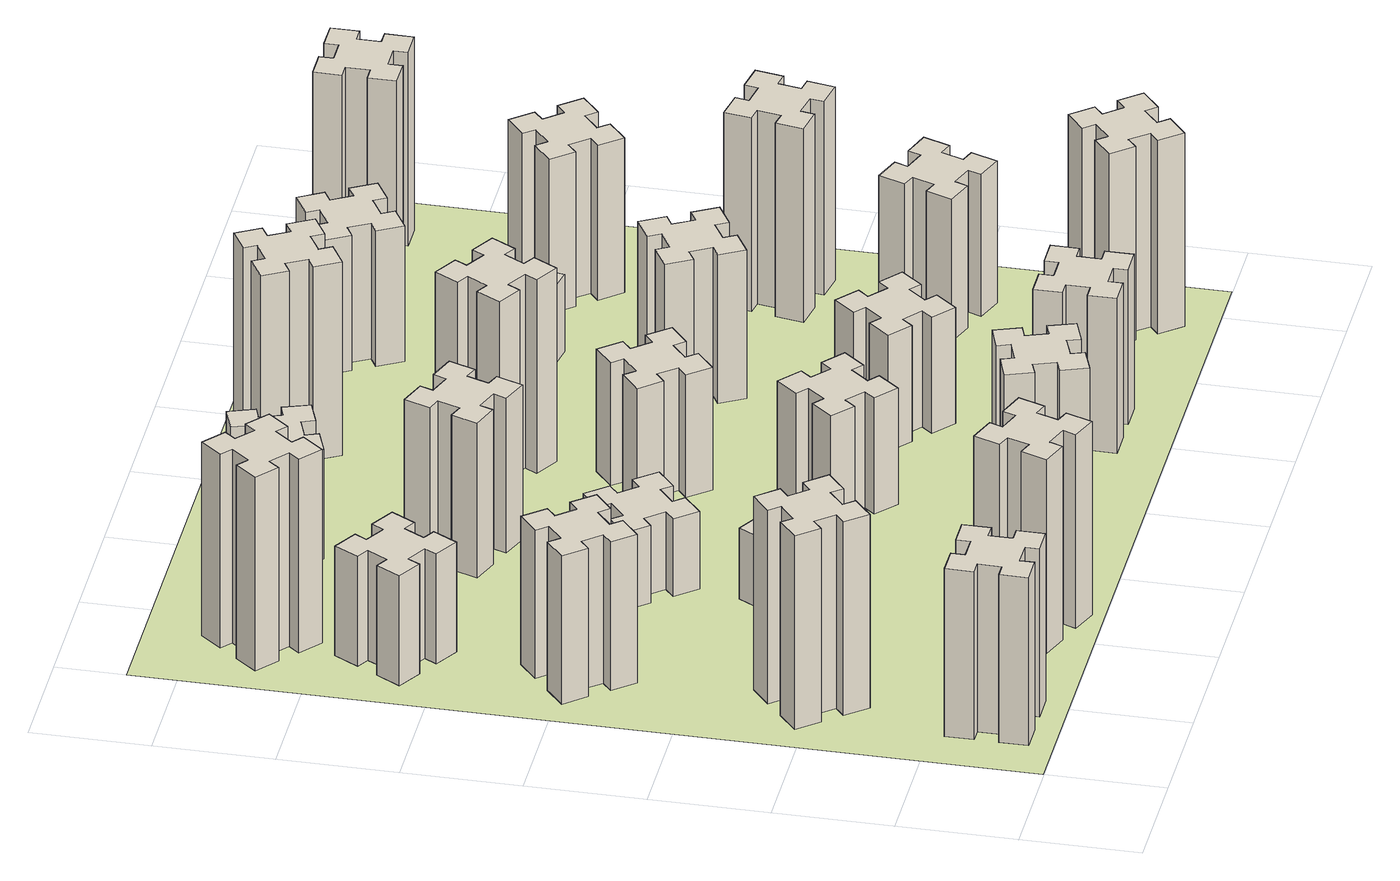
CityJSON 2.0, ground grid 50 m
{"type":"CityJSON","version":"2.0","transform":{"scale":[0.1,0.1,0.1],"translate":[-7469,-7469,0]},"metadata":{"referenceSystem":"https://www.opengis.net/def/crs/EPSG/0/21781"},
"CityObjects":{
"building1":{"type":"Building","attributes":{"class":"1000","function":"1000","usage":"1000","yearOfConstruction":2016,"roofType":"1000","measuredHeight":78,"storeysAboveGround":30,"storeysBelowGround":0},"geometry":[{"type":"Solid","lod":"1","boundaries":[[[[0,1,2,3,4,5,6,7,8,9,10,11,12,13,14,15,16,17,18,19]],[[17,16,20,21]],[[16,15,22,20]],[[15,14,23,22]],[[14,13,24,23]],[[13,12,25,24]],[[12,11,26,25]],[[11,10,27,26]],[[10,9,28,27]],[[9,8,29,28]],[[8,7,30,29]],[[7,6,31,30]],[[6,5,32,31]],[[5,4,33,32]],[[4,3,34,33]],[[3,2,35,34]],[[2,1,36,35]],[[1,0,37,36]],[[0,19,38,37]],[[19,18,39,38]],[[18,17,21,39]],[[24,25,26,27,28,29,30,31,32,33,34,35,36,37,38,39,21,20,22,23]]]]}]},
"building2":{"type":"Building","attributes":{"class":"1000","function":"1000","usage":"1000","yearOfConstruction":2016,"roofType":"1000","measuredHeight":90,"storeysAboveGround":30,"storeysBelowGround":0},"geometry":[{"type":"Solid","lod":"1","boundaries":[[[[40,41,42,43,44,45,46,47,48,49,50,51,52,53,54,55,56,57,58,59]],[[57,56,60,61]],[[56,55,62,60]],[[55,54,63,62]],[[54,53,64,63]],[[53,52,65,64]],[[52,51,66,65]],[[51,50,67,66]],[[50,49,68,67]],[[49,48,69,68]],[[48,47,70,69]],[[47,46,71,70]],[[46,45,72,71]],[[45,44,73,72]],[[44,43,74,73]],[[43,42,75,74]],[[42,41,76,75]],[[41,40,77,76]],[[40,59,78,77]],[[59,58,79,78]],[[58,57,61,79]],[[64,65,66,67,68,69,70,71,72,73,74,75,76,77,78,79,61,60,62,63]]]]}]},
"building3":{"type":"Building","attributes":{"class":"1000","function":"1000","usage":"1000","yearOfConstruction":2016,"roofType":"1000","measuredHeight":69,"storeysAboveGround":30,"storeysBelowGround":0},"geometry":[{"type":"Solid","lod":"1","boundaries":[[[[80,81,82,83,84,85,86,87,88,89,90,91,92,93,94,95,96,97,98,99]],[[97,96,100,101]],[[96,95,102,100]],[[95,94,103,102]],[[94,93,104,103]],[[93,92,105,104]],[[92,91,106,105]],[[91,90,107,106]],[[90,89,108,107]],[[89,88,109,108]],[[88,87,110,109]],[[87,86,111,110]],[[86,85,112,111]],[[85,84,113,112]],[[84,83,114,113]],[[83,82,115,114]],[[82,81,116,115]],[[81,80,117,116]],[[80,99,118,117]],[[99,98,119,118]],[[98,97,101,119]],[[104,105,106,107,108,109,110,111,112,113,114,115,116,117,118,119,101,100,102,103]]]]}]},
"building4":{"type":"Building","attributes":{"class":"1000","function":"1000","usage":"1000","yearOfConstruction":2016,"roofType":"1000","measuredHeight":51,"storeysAboveGround":30,"storeysBelowGround":0},"geometry":[{"type":"Solid","lod":"1","boundaries":[[[[120,121,122,123,124,125,126,127,128,129,130,131,132,133,134,135,136,137,138,139]],[[137,136,140,141]],[[136,135,142,140]],[[135,134,143,142]],[[134,133,144,143]],[[133,132,145,144]],[[132,131,146,145]],[[131,130,147,146]],[[130,129,148,147]],[[129,128,149,148]],[[128,127,150,149]],[[127,126,151,150]],[[126,125,152,151]],[[125,124,153,152]],[[124,123,154,153]],[[123,122,155,154]],[[122,121,156,155]],[[121,120,157,156]],[[120,139,158,157]],[[139,138,159,158]],[[138,137,141,159]],[[144,145,146,147,148,149,150,151,152,153,154,155,156,157,158,159,141,140,142,143]]]]}]},
"building5":{"type":"Building","attributes":{"class":"1000","function":"1000","usage":"1000","yearOfConstruction":2016,"roofType":"1000","measuredHeight":90,"storeysAboveGround":30,"storeysBelowGround":0},"geometry":[{"type":"Solid","lod":"1","boundaries":[[[[160,161,162,163,164,165,166,167,168,169,170,171,172,173,174,175,176,177,178,179]],[[177,176,180,181]],[[176,175,182,180]],[[175,174,183,182]],[[174,173,184,183]],[[173,172,185,184]],[[172,171,186,185]],[[171,170,187,186]],[[170,169,188,187]],[[169,168,189,188]],[[168,167,190,189]],[[167,166,191,190]],[[166,165,192,191]],[[165,164,193,192]],[[164,163,194,193]],[[163,162,195,194]],[[162,161,196,195]],[[161,160,197,196]],[[160,179,198,197]],[[179,178,199,198]],[[178,177,181,199]],[[184,185,186,187,188,189,190,191,192,193,194,195,196,197,198,199,181,180,182,183]]]]}]},
"building6":{"type":"Building","attributes":{"class":"1000","function":"1000","usage":"1000","yearOfConstruction":2016,"roofType":"1000","measuredHeight":90,"storeysAboveGround":30,"storeysBelowGround":0},"geometry":[{"type":"Solid","lod":"1","boundaries":[[[[200,201,202,203,204,205,206,207,208,209,210,211,212,213,214,215,216,217,218,219]],[[217,216,220,221]],[[216,215,222,220]],[[215,214,223,222]],[[214,213,224,223]],[[213,212,225,224]],[[212,211,226,225]],[[211,210,227,226]],[[210,209,228,227]],[[209,208,229,228]],[[208,207,230,229]],[[207,206,231,230]],[[206,205,232,231]],[[205,204,233,232]],[[204,203,234,233]],[[203,202,235,234]],[[202,201,236,235]],[[201,200,237,236]],[[200,219,238,237]],[[219,218,239,238]],[[218,217,221,239]],[[224,225,226,227,228,229,230,231,232,233,234,235,236,237,238,239,221,220,222,223]]]]}]},
"building7":{"type":"Building","attributes":{"class":"1000","function":"1000","usage":"1000","yearOfConstruction":2016,"roofType":"1000","measuredHeight":33,"storeysAboveGround":30,"storeysBelowGround":0},"geometry":[{"type":"Solid","lod":"1","boundaries":[[[[240,241,242,243,244,245,246,247,248,249,250,251,252,253,254,255,256,257,258,259]],[[257,256,260,261]],[[256,255,262,260]],[[255,254,263,262]],[[254,253,264,263]],[[253,252,265,264]],[[252,251,266,265]],[[251,250,267,266]],[[250,249,268,267]],[[249,248,269,268]],[[248,247,270,269]],[[247,246,271,270]],[[246,245,272,271]],[[245,244,273,272]],[[244,243,274,273]],[[243,242,275,274]],[[242,241,276,275]],[[241,240,277,276]],[[240,259,278,277]],[[259,258,279,278]],[[258,257,261,279]],[[264,265,266,267,268,269,270,271,272,273,274,275,276,277,278,279,261,260,262,263]]]]}]},
"building8":{"type":"Building","attributes":{"class":"1000","function":"1000","usage":"1000","yearOfConstruction":2016,"roofType":"1000","measuredHeight":36,"storeysAboveGround":30,"storeysBelowGround":0},"geometry":[{"type":"Solid","lod":"1","boundaries":[[[[280,281,282,283,284,285,286,287,288,289,290,291,292,293,294,295,296,297,298,299]],[[297,296,300,301]],[[296,295,302,300]],[[295,294,303,302]],[[294,293,304,303]],[[293,292,305,304]],[[292,291,306,305]],[[291,290,307,306]],[[290,289,308,307]],[[289,288,309,308]],[[288,287,310,309]],[[287,286,311,310]],[[286,285,312,311]],[[285,284,313,312]],[[284,283,314,313]],[[283,282,315,314]],[[282,281,316,315]],[[281,280,317,316]],[[280,299,318,317]],[[299,298,319,318]],[[298,297,301,319]],[[304,305,306,307,308,309,310,311,312,313,314,315,316,317,318,319,301,300,302,303]]]]}]},
"building9":{"type":"Building","attributes":{"class":"1000","function":"1000","usage":"1000","yearOfConstruction":2016,"roofType":"1000","measuredHeight":87,"storeysAboveGround":30,"storeysBelowGround":0},"geometry":[{"type":"Solid","lod":"1","boundaries":[[[[320,321,322,323,324,325,326,327,328,329,330,331,332,333,334,335,336,337,338,339]],[[337,336,340,341]],[[336,335,342,340]],[[335,334,343,342]],[[334,333,344,343]],[[333,332,345,344]],[[332,331,346,345]],[[331,330,347,346]],[[330,329,348,347]],[[329,328,349,348]],[[328,327,350,349]],[[327,326,351,350]],[[326,325,352,351]],[[325,324,353,352]],[[324,323,354,353]],[[323,322,355,354]],[[322,321,356,355]],[[321,320,357,356]],[[320,339,358,357]],[[339,338,359,358]],[[338,337,341,359]],[[344,345,346,347,348,349,350,351,352,353,354,355,356,357,358,359,341,340,342,343]]]]}]},
"building10":{"type":"Building","attributes":{"class":"1000","function":"1000","usage":"1000","yearOfConstruction":2016,"roofType":"1000","measuredHeight":72,"storeysAboveGround":30,"storeysBelowGround":0},"geometry":[{"type":"Solid","lod":"1","boundaries":[[[[360,361,362,363,364,365,366,367,368,369,370,371,372,373,374,375,376,377,378,379]],[[377,376,380,381]],[[376,375,382,380]],[[375,374,383,382]],[[374,373,384,383]],[[373,372,385,384]],[[372,371,386,385]],[[371,370,387,386]],[[370,369,388,387]],[[369,368,389,388]],[[368,367,390,389]],[[367,366,391,390]],[[366,365,392,391]],[[365,364,393,392]],[[364,363,394,393]],[[363,362,395,394]],[[362,361,396,395]],[[361,360,397,396]],[[360,379,398,397]],[[379,378,399,398]],[[378,377,381,399]],[[384,385,386,387,388,389,390,391,392,393,394,395,396,397,398,399,381,380,382,383]]]]}]},
"building11":{"type":"Building","attributes":{"class":"1000","function":"1000","usage":"1000","yearOfConstruction":2016,"roofType":"1000","measuredHeight":51,"storeysAboveGround":30,"storeysBelowGround":0},"geometry":[{"type":"Solid","lod":"1","boundaries":[[[[400,401,402,403,404,405,406,407,408,409,410,411,412,413,414,415,416,417,418,419]],[[417,416,420,421]],[[416,415,422,420]],[[415,414,423,422]],[[414,413,424,423]],[[413,412,425,424]],[[412,411,426,425]],[[411,410,427,426]],[[410,409,428,427]],[[409,408,429,428]],[[408,407,430,429]],[[407,406,431,430]],[[406,405,432,431]],[[405,404,433,432]],[[404,403,434,433]],[[403,402,435,434]],[[402,401,436,435]],[[401,400,437,436]],[[400,419,438,437]],[[419,418,439,438]],[[418,417,421,439]],[[424,425,426,427,428,429,430,431,432,433,434,435,436,437,438,439,421,420,422,423]]]]}]},
"building12":{"type":"Building","attributes":{"class":"1000","function":"1000","usage":"1000","yearOfConstruction":2016,"roofType":"1000","measuredHeight":54,"storeysAboveGround":30,"storeysBelowGround":0},"geometry":[{"type":"Solid","lod":"1","boundaries":[[[[440,441,442,443,444,445,446,447,448,449,450,451,452,453,454,455,456,457,458,459]],[[457,456,460,461]],[[456,455,462,460]],[[455,454,463,462]],[[454,453,464,463]],[[453,452,465,464]],[[452,451,466,465]],[[451,450,467,466]],[[450,449,468,467]],[[449,448,469,468]],[[448,447,470,469]],[[447,446,471,470]],[[446,445,472,471]],[[445,444,473,472]],[[444,443,474,473]],[[443,442,475,474]],[[442,441,476,475]],[[441,440,477,476]],[[440,459,478,477]],[[459,458,479,478]],[[458,457,461,479]],[[464,465,466,467,468,469,470,471,472,473,474,475,476,477,478,479,461,460,462,463]]]]}]},
"building13":{"type":"Building","attributes":{"class":"1000","function":"1000","usage":"1000","yearOfConstruction":2016,"roofType":"1000","measuredHeight":57,"storeysAboveGround":30,"storeysBelowGround":0},"geometry":[{"type":"Solid","lod":"1","boundaries":[[[[480,481,482,483,484,485,486,487,488,489,490,491,492,493,494,495,496,497,498,499]],[[497,496,500,501]],[[496,495,502,500]],[[495,494,503,502]],[[494,493,504,503]],[[493,492,505,504]],[[492,491,506,505]],[[491,490,507,506]],[[490,489,508,507]],[[489,488,509,508]],[[488,487,510,509]],[[487,486,511,510]],[[486,485,512,511]],[[485,484,513,512]],[[484,483,514,513]],[[483,482,515,514]],[[482,481,516,515]],[[481,480,517,516]],[[480,499,518,517]],[[499,498,519,518]],[[498,497,501,519]],[[504,505,506,507,508,509,510,511,512,513,514,515,516,517,518,519,501,500,502,503]]]]}]},
"building14":{"type":"Building","attributes":{"class":"1000","function":"1000","usage":"1000","yearOfConstruction":2016,"roofType":"1000","measuredHeight":90,"storeysAboveGround":30,"storeysBelowGround":0},"geometry":[{"type":"Solid","lod":"1","boundaries":[[[[520,521,522,523,524,525,526,527,528,529,530,531,532,533,534,535,536,537,538,539]],[[537,536,540,541]],[[536,535,542,540]],[[535,534,543,542]],[[534,533,544,543]],[[533,532,545,544]],[[532,531,546,545]],[[531,530,547,546]],[[530,529,548,547]],[[529,528,549,548]],[[528,527,550,549]],[[527,526,551,550]],[[526,525,552,551]],[[525,524,553,552]],[[524,523,554,553]],[[523,522,555,554]],[[522,521,556,555]],[[521,520,557,556]],[[520,539,558,557]],[[539,538,559,558]],[[538,537,541,559]],[[544,545,546,547,548,549,550,551,552,553,554,555,556,557,558,559,541,540,542,543]]]]}]},
"building15":{"type":"Building","attributes":{"class":"1000","function":"1000","usage":"1000","yearOfConstruction":2016,"roofType":"1000","measuredHeight":72,"storeysAboveGround":30,"storeysBelowGround":0},"geometry":[{"type":"Solid","lod":"1","boundaries":[[[[560,561,562,563,564,565,566,567,568,569,570,571,572,573,574,575,576,577,578,579]],[[577,576,580,581]],[[576,575,582,580]],[[575,574,583,582]],[[574,573,584,583]],[[573,572,585,584]],[[572,571,586,585]],[[571,570,587,586]],[[570,569,588,587]],[[569,568,589,588]],[[568,567,590,589]],[[567,566,591,590]],[[566,565,592,591]],[[565,564,593,592]],[[564,563,594,593]],[[563,562,595,594]],[[562,561,596,595]],[[561,560,597,596]],[[560,579,598,597]],[[579,578,599,598]],[[578,577,581,599]],[[584,585,586,587,588,589,590,591,592,593,594,595,596,597,598,599,581,580,582,583]]]]}]},
"building16":{"type":"Building","attributes":{"class":"1000","function":"1000","usage":"1000","yearOfConstruction":2016,"roofType":"1000","measuredHeight":54,"storeysAboveGround":30,"storeysBelowGround":0},"geometry":[{"type":"Solid","lod":"1","boundaries":[[[[600,601,602,603,604,605,606,607,608,609,610,611,612,613,614,615,616,617,618,619]],[[617,616,620,621]],[[616,615,622,620]],[[615,614,623,622]],[[614,613,624,623]],[[613,612,625,624]],[[612,611,626,625]],[[611,610,627,626]],[[610,609,628,627]],[[609,608,629,628]],[[608,607,630,629]],[[607,606,631,630]],[[606,605,632,631]],[[605,604,633,632]],[[604,603,634,633]],[[603,602,635,634]],[[602,601,636,635]],[[601,600,637,636]],[[600,619,638,637]],[[619,618,639,638]],[[618,617,621,639]],[[624,625,626,627,628,629,630,631,632,633,634,635,636,637,638,639,621,620,622,623]]]]}]},
"building17":{"type":"Building","attributes":{"class":"1000","function":"1000","usage":"1000","yearOfConstruction":2016,"roofType":"1000","measuredHeight":90,"storeysAboveGround":30,"storeysBelowGround":0},"geometry":[{"type":"Solid","lod":"1","boundaries":[[[[640,641,642,643,644,645,646,647,648,649,650,651,652,653,654,655,656,657,658,659]],[[657,656,660,661]],[[656,655,662,660]],[[655,654,663,662]],[[654,653,664,663]],[[653,652,665,664]],[[652,651,666,665]],[[651,650,667,666]],[[650,649,668,667]],[[649,648,669,668]],[[648,647,670,669]],[[647,646,671,670]],[[646,645,672,671]],[[645,644,673,672]],[[644,643,674,673]],[[643,642,675,674]],[[642,641,676,675]],[[641,640,677,676]],[[640,659,678,677]],[[659,658,679,678]],[[658,657,661,679]],[[664,665,666,667,668,669,670,671,672,673,674,675,676,677,678,679,661,660,662,663]]]]}]},
"building18":{"type":"Building","attributes":{"class":"1000","function":"1000","usage":"1000","yearOfConstruction":2016,"roofType":"1000","measuredHeight":69,"storeysAboveGround":30,"storeysBelowGround":0},"geometry":[{"type":"Solid","lod":"1","boundaries":[[[[680,681,682,683,684,685,686,687,688,689,690,691,692,693,694,695,696,697,698,699]],[[697,696,700,701]],[[696,695,702,700]],[[695,694,703,702]],[[694,693,704,703]],[[693,692,705,704]],[[692,691,706,705]],[[691,690,707,706]],[[690,689,708,707]],[[689,688,709,708]],[[688,687,710,709]],[[687,686,711,710]],[[686,685,712,711]],[[685,684,713,712]],[[684,683,714,713]],[[683,682,715,714]],[[682,681,716,715]],[[681,680,717,716]],[[680,699,718,717]],[[699,698,719,718]],[[698,697,701,719]],[[704,705,706,707,708,709,710,711,712,713,714,715,716,717,718,719,701,700,702,703]]]]}]},
"building19":{"type":"Building","attributes":{"class":"1000","function":"1000","usage":"1000","yearOfConstruction":2016,"roofType":"1000","measuredHeight":36,"storeysAboveGround":30,"storeysBelowGround":0},"geometry":[{"type":"Solid","lod":"1","boundaries":[[[[720,721,722,723,724,725,726,727,728,729,730,731,732,733,734,735,736,737,738,739]],[[737,736,740,741]],[[736,735,742,740]],[[735,734,743,742]],[[734,733,744,743]],[[733,732,745,744]],[[732,731,746,745]],[[731,730,747,746]],[[730,729,748,747]],[[729,728,749,748]],[[728,727,750,749]],[[727,726,751,750]],[[726,725,752,751]],[[725,724,753,752]],[[724,723,754,753]],[[723,722,755,754]],[[722,721,756,755]],[[721,720,757,756]],[[720,739,758,757]],[[739,738,759,758]],[[738,737,741,759]],[[744,745,746,747,748,749,750,751,752,753,754,755,756,757,758,759,741,740,742,743]]]]}]},
"building20":{"type":"Building","attributes":{"class":"1000","function":"1000","usage":"1000","yearOfConstruction":2016,"roofType":"1000","measuredHeight":90,"storeysAboveGround":30,"storeysBelowGround":0},"geometry":[{"type":"Solid","lod":"1","boundaries":[[[[760,761,762,763,764,765,766,767,768,769,770,771,772,773,774,775,776,777,778,779]],[[777,776,780,781]],[[776,775,782,780]],[[775,774,783,782]],[[774,773,784,783]],[[773,772,785,784]],[[772,771,786,785]],[[771,770,787,786]],[[770,769,788,787]],[[769,768,789,788]],[[768,767,790,789]],[[767,766,791,790]],[[766,765,792,791]],[[765,764,793,792]],[[764,763,794,793]],[[763,762,795,794]],[[762,761,796,795]],[[761,760,797,796]],[[760,779,798,797]],[[779,778,799,798]],[[778,777,781,799]],[[784,785,786,787,788,789,790,791,792,793,794,795,796,797,798,799,781,780,782,783]]]]}]},
"building21":{"type":"Building","attributes":{"class":"1000","function":"1000","usage":"1000","yearOfConstruction":2016,"roofType":"1000","measuredHeight":63,"storeysAboveGround":30,"storeysBelowGround":0},"geometry":[{"type":"Solid","lod":"1","boundaries":[[[[800,801,802,803,804,805,806,807,808,809,810,811,812,813,814,815,816,817,818,819]],[[817,816,820,821]],[[816,815,822,820]],[[815,814,823,822]],[[814,813,824,823]],[[813,812,825,824]],[[812,811,826,825]],[[811,810,827,826]],[[810,809,828,827]],[[809,808,829,828]],[[808,807,830,829]],[[807,806,831,830]],[[806,805,832,831]],[[805,804,833,832]],[[804,803,834,833]],[[803,802,835,834]],[[802,801,836,835]],[[801,800,837,836]],[[800,819,838,837]],[[819,818,839,838]],[[818,817,821,839]],[[824,825,826,827,828,829,830,831,832,833,834,835,836,837,838,839,821,820,822,823]]]]}]},
"building22":{"type":"Building","attributes":{"class":"1000","function":"1000","usage":"1000","yearOfConstruction":2016,"roofType":"1000","measuredHeight":66,"storeysAboveGround":30,"storeysBelowGround":0},"geometry":[{"type":"Solid","lod":"1","boundaries":[[[[840,841,842,843,844,845,846,847,848,849,850,851,852,853,854,855,856,857,858,859]],[[857,856,860,861]],[[856,855,862,860]],[[855,854,863,862]],[[854,853,864,863]],[[853,852,865,864]],[[852,851,866,865]],[[851,850,867,866]],[[850,849,868,867]],[[849,848,869,868]],[[848,847,870,869]],[[847,846,871,870]],[[846,845,872,871]],[[845,844,873,872]],[[844,843,874,873]],[[843,842,875,874]],[[842,841,876,875]],[[841,840,877,876]],[[840,859,878,877]],[[859,858,879,878]],[[858,857,861,879]],[[864,865,866,867,868,869,870,871,872,873,874,875,876,877,878,879,861,860,862,863]]]]}]},
"building23":{"type":"Building","attributes":{"class":"1000","function":"1000","usage":"1000","yearOfConstruction":2016,"roofType":"1000","measuredHeight":90,"storeysAboveGround":30,"storeysBelowGround":0},"geometry":[{"type":"Solid","lod":"1","boundaries":[[[[880,881,882,883,884,885,886,887,888,889,890,891,892,893,894,895,896,897,898,899]],[[897,896,900,901]],[[896,895,902,900]],[[895,894,903,902]],[[894,893,904,903]],[[893,892,905,904]],[[892,891,906,905]],[[891,890,907,906]],[[890,889,908,907]],[[889,888,909,908]],[[888,887,910,909]],[[887,886,911,910]],[[886,885,912,911]],[[885,884,913,912]],[[884,883,914,913]],[[883,882,915,914]],[[882,881,916,915]],[[881,880,917,916]],[[880,899,918,917]],[[899,898,919,918]],[[898,897,901,919]],[[904,905,906,907,908,909,910,911,912,913,914,915,916,917,918,919,901,900,902,903]]]]}]},
"building24":{"type":"Building","attributes":{"class":"1000","function":"1000","usage":"1000","yearOfConstruction":2016,"roofType":"1000","measuredHeight":72,"storeysAboveGround":30,"storeysBelowGround":0},"geometry":[{"type":"Solid","lod":"1","boundaries":[[[[920,921,922,923,924,925,926,927,928,929,930,931,932,933,934,935,936,937,938,939]],[[937,936,940,941]],[[936,935,942,940]],[[935,934,943,942]],[[934,933,944,943]],[[933,932,945,944]],[[932,931,946,945]],[[931,930,947,946]],[[930,929,948,947]],[[929,928,949,948]],[[928,927,950,949]],[[927,926,951,950]],[[926,925,952,951]],[[925,924,953,952]],[[924,923,954,953]],[[923,922,955,954]],[[922,921,956,955]],[[921,920,957,956]],[[920,939,958,957]],[[939,938,959,958]],[[938,937,941,959]],[[944,945,946,947,948,949,950,951,952,953,954,955,956,957,958,959,941,940,942,943]]]]}]},
"building25":{"type":"Building","attributes":{"class":"1000","function":"1000","usage":"1000","yearOfConstruction":2016,"roofType":"1000","measuredHeight":90,"storeysAboveGround":30,"storeysBelowGround":0},"geometry":[{"type":"Solid","lod":"1","boundaries":[[[[960,961,962,963,964,965,966,967,968,969,970,971,972,973,974,975,976,977,978,979]],[[977,976,980,981]],[[976,975,982,980]],[[975,974,983,982]],[[974,973,984,983]],[[973,972,985,984]],[[972,971,986,985]],[[971,970,987,986]],[[970,969,988,987]],[[969,968,989,988]],[[968,967,990,989]],[[967,966,991,990]],[[966,965,992,991]],[[965,964,993,992]],[[964,963,994,993]],[[963,962,995,994]],[[962,961,996,995]],[[961,960,997,996]],[[960,979,998,997]],[[979,978,999,998]],[[978,977,981,999]],[[984,985,986,987,988,989,990,991,992,993,994,995,996,997,998,999,981,980,982,983]]]]}]},
"landuse1":{"type":"LandUse","attributes":{"name":"plot1","function":"1010"},"geometry":[{"type":"MultiSurface","lod":"1","boundaries":[[[1000,1001,1002,1003]]]}]}
},
"vertices":[
[265,325,0],[265,225,0],[205,225,0],[205,105,0],[325,105,0],[325,165,0],[425,165,0],[425,105,0],[545,105,0],[545,225,0],[485,225,0],[485,325,0],[545,325,0],[545,445,0],[425,445,0],[425,385,0],[325,385,0],[325,445,0],[205,445,0],[205,325,0],[325,385,780],[325,445,780],[425,385,780],[425,445,780],[545,445,780],[545,325,780],[485,325,780],[485,225,780],[545,225,780],[545,105,780],[425,105,780],[425,165,780],[325,165,780],[325,105,780],[205,105,780],[205,225,780],[265,225,780],[265,325,780],[205,325,780],[205,445,780],
[492,1048,0],[427,1124,0],[473,1163,0],[396,1255,0],[304,1178,0],[343,1132,0],[266,1067,0],[228,1113,0],[136,1036,0],[213,944,0],[259,983,0],[323,906,0],[277,868,0],[354,776,0],[446,853,0],[408,899,0],[484,963,0],[523,917,0],[615,994,0],[538,1086,0],[484,963,900],[523,917,900],[408,899,900],[446,853,900],[354,776,900],[277,868,900],[323,906,900],[259,983,900],[213,944,900],[136,1036,900],[228,1113,900],[266,1067,900],[343,1132,900],[304,1178,900],[396,1255,900],[473,1163,900],[427,1124,900],[492,1048,900],[538,1086,900],[615,994,900],
[492,1988,0],[427,2064,0],[473,2103,0],[396,2195,0],[304,2118,0],[343,2072,0],[266,2007,0],[228,2053,0],[136,1976,0],[213,1884,0],[259,1923,0],[323,1846,0],[277,1808,0],[354,1716,0],[446,1793,0],[408,1839,0],[484,1903,0],[523,1857,0],[615,1934,0],[538,2026,0],[484,1903,690],[523,1857,690],[408,1839,690],[446,1793,690],[354,1716,690],[277,1808,690],[323,1846,690],[259,1923,690],[213,1884,690],[136,1976,690],[228,2053,690],[266,2007,690],[343,2072,690],[304,2118,690],[396,2195,690],[473,2103,690],[427,2064,690],[492,1988,690],[538,2026,690],[615,1934,690],
[446,2597,0],[496,2684,0],[548,2654,0],[608,2758,0],[504,2818,0],[474,2766,0],[387,2816,0],[417,2868,0],[313,2928,0],[253,2824,0],[305,2794,0],[255,2707,0],[203,2737,0],[143,2633,0],[247,2573,0],[277,2625,0],[364,2575,0],[334,2523,0],[438,2463,0],[498,2567,0],[364,2575,510],[334,2523,510],[277,2625,510],[247,2573,510],[143,2633,510],[203,2737,510],[255,2707,510],[305,2794,510],[253,2824,510],[313,2928,510],[417,2868,510],[387,2816,510],[474,2766,510],[504,2818,510],[608,2758,510],[548,2654,510],[496,2684,510],[446,2597,510],[498,2567,510],[438,2463,510],
[1029,360,0],[995,266,0],[939,287,0],[897,174,0],[1010,133,0],[1031,189,0],[1125,155,0],[1104,99,0],[1217,57,0],[1258,170,0],[1202,191,0],[1236,285,0],[1292,264,0],[1333,377,0],[1220,418,0],[1200,362,0],[1106,396,0],[1127,452,0],[1014,493,0],[973,380,0],[1106,396,900],[1127,452,900],[1200,362,900],[1220,418,900],[1333,377,900],[1292,264,900],[1236,285,900],[1202,191,900],[1258,170,900],[1217,57,900],[1104,99,900],[1125,155,900],[1031,189,900],[1010,133,900],[897,174,900],[939,287,900],[995,266,900],[1029,360,900],[973,380,900],[1014,493,900],
[484,3287,0],[408,3352,0],[446,3398,0],[354,3475,0],[277,3383,0],[323,3344,0],[259,3268,0],[213,3306,0],[136,3214,0],[228,3137,0],[266,3183,0],[343,3119,0],[304,3073,0],[396,2996,0],[473,3088,0],[427,3126,0],[492,3203,0],[538,3164,0],[615,3256,0],[523,3333,0],[492,3203,900],[538,3164,900],[427,3126,900],[473,3088,900],[396,2996,900],[304,3073,900],[343,3119,900],[266,3183,900],[228,3137,900],[136,3214,900],[213,3306,900],[259,3268,900],[323,3344,900],[277,3383,900],[354,3475,900],[446,3398,900],[408,3352,900],[484,3287,900],[523,3333,900],[615,3256,900],
[1186,1117,0],[1236,1204,0],[1288,1174,0],[1348,1278,0],[1244,1338,0],[1214,1286,0],[1127,1336,0],[1157,1388,0],[1053,1448,0],[993,1344,0],[1045,1314,0],[995,1227,0],[943,1257,0],[883,1153,0],[987,1093,0],[1017,1145,0],[1104,1095,0],[1074,1043,0],[1178,983,0],[1238,1087,0],[1104,1095,330],[1074,1043,330],[1017,1145,330],[987,1093,330],[883,1153,330],[943,1257,330],[995,1227,330],[1045,1314,330],[993,1344,330],[1053,1448,330],[1157,1388,330],[1127,1336,330],[1214,1286,330],[1244,1338,330],[1348,1278,330],[1288,1174,330],[1236,1204,330],[1186,1117,330],[1238,1087,330],[1178,983,330],
[1083,1972,0],[1006,1907,0],[968,1953,0],[876,1876,0],[953,1784,0],[999,1823,0],[1063,1746,0],[1017,1708,0],[1094,1616,0],[1186,1693,0],[1148,1739,0],[1224,1803,0],[1263,1757,0],[1355,1834,0],[1278,1926,0],[1232,1888,0],[1167,1964,0],[1213,2003,0],[1136,2095,0],[1044,2018,0],[1167,1964,360],[1213,2003,360],[1232,1888,360],[1278,1926,360],[1355,1834,360],[1263,1757,360],[1224,1803,360],[1148,1739,360],[1186,1693,360],[1094,1616,360],[1017,1708,360],[1063,1746,360],[999,1823,360],[953,1784,360],[876,1876,360],[968,1953,360],[1006,1907,360],[1083,1972,360],[1044,2018,360],[1136,2095,360],
[1765,496,0],[1671,462,0],[1650,518,0],[1537,477,0],[1579,364,0],[1635,385,0],[1669,291,0],[1613,270,0],[1654,157,0],[1767,199,0],[1746,255,0],[1840,289,0],[1860,233,0],[1973,274,0],[1932,387,0],[1876,366,0],[1842,460,0],[1898,480,0],[1857,593,0],[1744,552,0],[1842,460,870],[1898,480,870],[1876,366,870],[1932,387,870],[1973,274,870],[1860,233,870],[1840,289,870],[1746,255,870],[1767,199,870],[1654,157,870],[1613,270,870],[1669,291,870],[1635,385,870],[1579,364,870],[1537,477,870],[1650,518,870],[1671,462,870],[1765,496,870],[1744,552,870],[1857,593,870],
[1131,2509,0],[1225,2475,0],[1204,2419,0],[1317,2377,0],[1358,2490,0],[1302,2511,0],[1336,2605,0],[1392,2584,0],[1433,2697,0],[1320,2738,0],[1300,2682,0],[1206,2716,0],[1227,2772,0],[1114,2813,0],[1073,2700,0],[1129,2680,0],[1095,2586,0],[1039,2607,0],[997,2494,0],[1110,2453,0],[1095,2586,720],[1039,2607,720],[1129,2680,720],[1073,2700,720],[1114,2813,720],[1227,2772,720],[1206,2716,720],[1300,2682,720],[1320,2738,720],[1433,2697,720],[1392,2584,720],[1336,2605,720],[1302,2511,720],[1358,2490,720],[1317,2377,720],[1204,2419,720],[1225,2475,720],[1131,2509,720],[1110,2453,720],[997,2494,720],
[1125,3456,0],[1031,3422,0],[1010,3478,0],[897,3437,0],[939,3324,0],[995,3345,0],[1029,3251,0],[973,3230,0],[1014,3117,0],[1127,3159,0],[1106,3215,0],[1200,3249,0],[1220,3193,0],[1333,3234,0],[1292,3347,0],[1236,3326,0],[1202,3420,0],[1258,3440,0],[1217,3553,0],[1104,3512,0],[1202,3420,510],[1258,3440,510],[1236,3326,510],[1292,3347,510],[1333,3234,510],[1220,3193,510],[1200,3249,510],[1106,3215,510],[1127,3159,510],[1014,3117,510],[973,3230,510],[1029,3251,510],[995,3345,510],[939,3324,510],[897,3437,510],[1010,3478,510],[1031,3422,510],[1125,3456,510],[1104,3512,510],[1217,3553,510],
[1746,1163,0],[1823,1099,0],[1784,1053,0],[1876,976,0],[1953,1068,0],[1907,1106,0],[1972,1183,0],[2018,1144,0],[2095,1236,0],[2003,1313,0],[1964,1267,0],[1888,1332,0],[1926,1378,0],[1834,1455,0],[1757,1363,0],[1803,1324,0],[1739,1248,0],[1693,1286,0],[1616,1194,0],[1708,1117,0],[1739,1248,540],[1693,1286,540],[1803,1324,540],[1757,1363,540],[1834,1455,540],[1926,1378,540],[1888,1332,540],[1964,1267,540],[2003,1313,540],[2095,1236,540],[2018,1144,540],[1972,1183,540],[1907,1106,540],[1953,1068,540],[1876,976,540],[1784,1053,540],[1823,1099,540],[1746,1163,540],[1708,1117,540],[1616,1194,540],
[1972,1988,0],[1907,2064,0],[1953,2103,0],[1876,2195,0],[1784,2118,0],[1823,2072,0],[1746,2007,0],[1708,2053,0],[1616,1976,0],[1693,1884,0],[1739,1923,0],[1803,1846,0],[1757,1808,0],[1834,1716,0],[1926,1793,0],[1888,1839,0],[1964,1903,0],[2003,1857,0],[2095,1934,0],[2018,2026,0],[1964,1903,570],[2003,1857,570],[1888,1839,570],[1926,1793,570],[1834,1716,570],[1757,1808,570],[1803,1846,570],[1739,1923,570],[1693,1884,570],[1616,1976,570],[1708,2053,570],[1746,2007,570],[1823,2072,570],[1784,2118,570],[1876,2195,570],[1953,2103,570],[1907,2064,570],[1972,1988,570],[2018,2026,570],[2095,1934,570],
[1926,2497,0],[1976,2584,0],[2028,2554,0],[2088,2658,0],[1984,2718,0],[1954,2666,0],[1867,2716,0],[1897,2768,0],[1793,2828,0],[1733,2724,0],[1785,2694,0],[1735,2607,0],[1683,2637,0],[1623,2533,0],[1727,2473,0],[1757,2525,0],[1844,2475,0],[1814,2423,0],[1918,2363,0],[1978,2467,0],[1844,2475,900],[1814,2423,900],[1757,2525,900],[1727,2473,900],[1623,2533,900],[1683,2637,900],[1735,2607,900],[1785,2694,900],[1733,2724,900],[1793,2828,900],[1897,2768,900],[1867,2716,900],[1954,2666,900],[1984,2718,900],[2088,2658,900],[2028,2554,900],[1976,2584,900],[1926,2497,900],[1978,2467,900],[1918,2363,900],
[2705,325,0],[2705,425,0],[2765,425,0],[2765,545,0],[2645,545,0],[2645,485,0],[2545,485,0],[2545,545,0],[2425,545,0],[2425,425,0],[2485,425,0],[2485,325,0],[2425,325,0],[2425,205,0],[2545,205,0],[2545,265,0],[2645,265,0],[2645,205,0],[2765,205,0],[2765,325,0],[2645,265,720],[2645,205,720],[2545,265,720],[2545,205,720],[2425,205,720],[2425,325,720],[2485,325,720],[2485,425,720],[2425,425,720],[2425,545,720],[2545,545,720],[2545,485,720],[2645,485,720],[2645,545,720],[2765,545,720],[2765,425,720],[2705,425,720],[2705,325,720],[2765,325,720],[2765,205,720],
[2547,1006,0],[2612,1083,0],[2658,1044,0],[2735,1136,0],[2643,1213,0],[2604,1167,0],[2528,1232,0],[2566,1278,0],[2474,1355,0],[2397,1263,0],[2443,1224,0],[2379,1148,0],[2333,1186,0],[2256,1094,0],[2348,1017,0],[2386,1063,0],[2463,999,0],[2424,953,0],[2516,876,0],[2593,968,0],[2463,999,540],[2424,953,540],[2386,1063,540],[2348,1017,540],[2256,1094,540],[2333,1186,540],[2379,1148,540],[2443,1224,540],[2397,1263,540],[2474,1355,540],[2566,1278,540],[2528,1232,540],[2604,1167,540],[2643,1213,540],[2735,1136,540],[2658,1044,540],[2612,1083,540],[2547,1006,540],[2593,968,540],[2516,876,540],
[1844,3556,0],[1757,3506,0],[1727,3558,0],[1623,3498,0],[1683,3394,0],[1735,3424,0],[1785,3337,0],[1733,3307,0],[1793,3203,0],[1897,3263,0],[1867,3315,0],[1954,3365,0],[1984,3313,0],[2088,3373,0],[2028,3477,0],[1976,3447,0],[1926,3534,0],[1978,3564,0],[1918,3668,0],[1814,3608,0],[1926,3534,900],[1978,3564,900],[1976,3447,900],[2028,3477,900],[2088,3373,900],[1984,3313,900],[1954,3365,900],[1867,3315,900],[1897,3263,900],[1793,3203,900],[1733,3307,900],[1785,3337,900],[1735,3424,900],[1683,3394,900],[1623,3498,900],[1727,3558,900],[1757,3506,900],[1844,3556,900],[1814,3608,900],[1918,3668,900],
[2475,1944,0],[2525,1857,0],[2473,1827,0],[2533,1723,0],[2637,1783,0],[2607,1835,0],[2694,1885,0],[2724,1833,0],[2828,1893,0],[2768,1997,0],[2716,1967,0],[2666,2054,0],[2718,2084,0],[2658,2188,0],[2554,2128,0],[2584,2076,0],[2497,2026,0],[2467,2078,0],[2363,2018,0],[2423,1914,0],[2497,2026,690],[2467,2078,690],[2584,2076,690],[2554,2128,690],[2658,2188,690],[2718,2084,690],[2666,2054,690],[2716,1967,690],[2768,1997,690],[2828,1893,690],[2724,1833,690],[2694,1885,690],[2607,1835,690],[2637,1783,690],[2533,1723,690],[2473,1827,690],[2525,1857,690],[2475,1944,690],[2423,1914,690],[2363,2018,690],
[2664,2795,0],[2565,2812,0],[2576,2871,0],[2457,2892,0],[2437,2774,0],[2496,2764,0],[2478,2665,0],[2419,2676,0],[2398,2557,0],[2517,2537,0],[2527,2596,0],[2625,2578,0],[2615,2519,0],[2733,2498,0],[2754,2617,0],[2695,2627,0],[2712,2725,0],[2771,2715,0],[2792,2833,0],[2674,2854,0],[2712,2725,360],[2771,2715,360],[2695,2627,360],[2754,2617,360],[2733,2498,360],[2615,2519,360],[2625,2578,360],[2527,2596,360],[2517,2537,360],[2398,2557,360],[2419,2676,360],[2478,2665,360],[2496,2764,360],[2437,2774,360],[2457,2892,360],[2576,2871,360],[2565,2812,360],[2664,2795,360],[2674,2854,360],[2792,2833,360],
[3468,259,0],[3544,323,0],[3583,277,0],[3675,354,0],[3598,446,0],[3552,408,0],[3487,484,0],[3533,523,0],[3456,615,0],[3364,538,0],[3403,492,0],[3326,427,0],[3288,473,0],[3196,396,0],[3273,304,0],[3319,343,0],[3383,266,0],[3337,228,0],[3414,136,0],[3506,213,0],[3383,266,900],[3337,228,900],[3319,343,900],[3273,304,900],[3196,396,900],[3288,473,900],[3326,427,900],[3403,492,900],[3364,538,900],[3456,615,900],[3533,523,900],[3487,484,900],[3552,408,900],[3598,446,900],[3675,354,900],[3583,277,900],[3544,323,900],[3468,259,900],[3506,213,900],[3414,136,900],
[2716,3347,0],[2666,3434,0],[2718,3464,0],[2658,3568,0],[2554,3508,0],[2584,3456,0],[2497,3406,0],[2467,3458,0],[2363,3398,0],[2423,3294,0],[2475,3324,0],[2525,3237,0],[2473,3207,0],[2533,3103,0],[2637,3163,0],[2607,3215,0],[2694,3265,0],[2724,3213,0],[2828,3273,0],[2768,3377,0],[2694,3265,630],[2724,3213,630],[2607,3215,630],[2637,3163,630],[2533,3103,630],[2473,3207,630],[2525,3237,630],[2475,3324,630],[2423,3294,630],[2363,3398,630],[2467,3458,630],[2497,3406,630],[2584,3456,630],[2554,3508,630],[2658,3568,630],[2718,3464,630],[2666,3434,630],[2716,3347,630],[2768,3377,630],[2828,3273,630],
[3251,1029,0],[3345,995,0],[3324,939,0],[3437,897,0],[3478,1010,0],[3422,1031,0],[3456,1125,0],[3512,1104,0],[3553,1217,0],[3440,1258,0],[3420,1202,0],[3326,1236,0],[3347,1292,0],[3234,1333,0],[3193,1220,0],[3249,1200,0],[3215,1106,0],[3159,1127,0],[3117,1014,0],[3230,973,0],[3215,1106,660],[3159,1127,660],[3249,1200,660],[3193,1220,660],[3234,1333,660],[3347,1292,660],[3326,1236,660],[3420,1202,660],[3440,1258,660],[3553,1217,660],[3512,1104,660],[3456,1125,660],[3422,1031,660],[3478,1010,660],[3437,897,660],[3324,939,660],[3345,995,660],[3251,1029,660],[3230,973,660],[3117,1014,660],
[3267,1656,0],[3365,1638,0],[3355,1579,0],[3473,1558,0],[3494,1677,0],[3435,1687,0],[3452,1785,0],[3511,1775,0],[3532,1893,0],[3414,1914,0],[3404,1855,0],[3305,1872,0],[3316,1931,0],[3197,1952,0],[3177,1834,0],[3236,1824,0],[3218,1725,0],[3159,1736,0],[3138,1617,0],[3257,1597,0],[3218,1725,900],[3159,1736,900],[3236,1824,900],[3177,1834,900],[3197,1952,900],[3316,1931,900],[3305,1872,900],[3404,1855,900],[3414,1914,900],[3532,1893,900],[3511,1775,900],[3452,1785,900],[3435,1687,900],[3494,1677,900],[3473,1558,900],[3355,1579,900],[3365,1638,900],[3267,1656,900],[3257,1597,900],[3138,1617,900],
[3119,2563,0],[3183,2486,0],[3137,2448,0],[3214,2356,0],[3306,2433,0],[3268,2479,0],[3344,2543,0],[3383,2497,0],[3475,2574,0],[3398,2666,0],[3352,2628,0],[3287,2704,0],[3333,2743,0],[3256,2835,0],[3164,2758,0],[3203,2712,0],[3126,2647,0],[3088,2693,0],[2996,2616,0],[3073,2524,0],[3126,2647,720],[3088,2693,720],[3203,2712,720],[3164,2758,720],[3256,2835,720],[3333,2743,720],[3287,2704,720],[3352,2628,720],[3398,2666,720],[3475,2574,720],[3383,2497,720],[3344,2543,720],[3268,2479,720],[3306,2433,720],[3214,2356,720],[3137,2448,720],[3183,2486,720],[3119,2563,720],[3073,2524,720],[2996,2616,720],
[3285,3325,0],[3385,3325,0],[3385,3265,0],[3505,3265,0],[3505,3385,0],[3445,3385,0],[3445,3485,0],[3505,3485,0],[3505,3605,0],[3385,3605,0],[3385,3545,0],[3285,3545,0],[3285,3605,0],[3165,3605,0],[3165,3485,0],[3225,3485,0],[3225,3385,0],[3165,3385,0],[3165,3265,0],[3285,3265,0],[3225,3385,900],[3165,3385,900],[3225,3485,900],[3165,3485,900],[3165,3605,900],[3285,3605,900],[3285,3545,900],[3385,3545,900],[3385,3605,900],[3505,3605,900],[3505,3485,900],[3445,3485,900],[3445,3385,900],[3505,3385,900],[3505,3265,900],[3385,3265,900],[3385,3325,900],[3285,3325,900],[3285,3265,900],[3165,3265,900],
[5,3705,0],[3705,3705,0],[3705,5,0],[5,5,0]
]}
